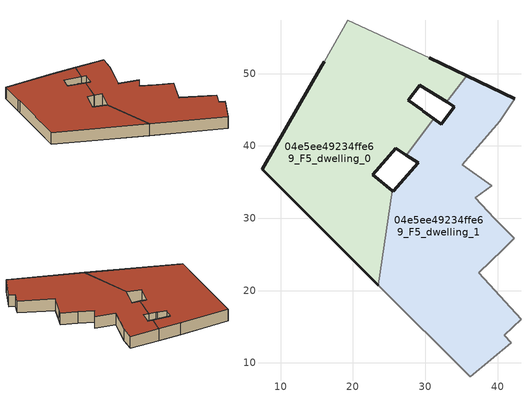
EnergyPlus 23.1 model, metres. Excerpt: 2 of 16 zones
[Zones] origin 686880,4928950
04e5ee49234ffe69_F5_dwelling_0
 floor to 04e5ee49234ffe69_F4_dwelling_0 (EU_floor_Construction): 23.53,20.76 25.42,33.83 22.77,36.04 25.91,39.66 27.35,38.73 31.18,43.76 29.73,44.82 29.49,44.99 27.64,46.34 29.28,48.36 32.96,46.1 35.72,49.72 30.57,52.19 19.29,57.35 16.01,51.67 15.69,51.11 7.43,36.78 z15
 wall outside (EU_wall_Construction): 30.57,52.19 35.72,49.72 / 32.96,46.1 29.28,48.36 27.64,46.34 29.49,44.99 29.73,44.82 31.18,43.76 / 27.35,38.73 25.91,39.66 22.77,36.04 25.42,33.83 / 23.53,20.76 7.43,36.78 15.69,51.11 16.01,51.67 z15:18
 wall to 04e5ee49234ffe69_F5_dwelling_1 (EU_wall_Construction): 35.72,49.72 32.96,46.1 / 31.18,43.76 27.35,38.73 / 25.42,33.83 23.53,20.76 z15:18
 wall adiabatic (EU_wall_Construction): 16.01,51.67 19.29,57.35 30.57,52.19 z15:18
 roof outside (EU_roof_Construction): 30.57,52.19 35.72,49.72 32.96,46.1 29.28,48.36 27.64,46.34 29.49,44.99 29.73,44.82 31.18,43.76 27.35,38.73 25.91,39.66 22.77,36.04 25.42,33.83 23.53,20.76 7.43,36.78 15.69,51.11 16.01,51.67 19.29,57.35 z18
04e5ee49234ffe69_F5_dwelling_1
 floor to 04e5ee49234ffe69_F4_dwelling_1 (EU_floor_Construction): 41.9,12.78 40.91,13.82 43.25,16.02 37.44,22.48 40.7,25.64 42.35,27.21 39.58,30.02 36.91,32.86 39.22,34.48 35.15,37.41 40.34,43.38 42.41,46.5 35.72,49.72 32.96,46.1 34.04,45.44 32.21,43.01 31.18,43.76 27.35,38.73 29.01,37.65 25.57,33.7 25.42,33.83 23.53,20.76 36.26,8.1 z15
 wall outside (EU_wall_Construction): 25.42,33.83 25.57,33.7 29.01,37.65 27.35,38.73 / 31.18,43.76 32.21,43.01 34.04,45.44 32.96,46.1 / 35.72,49.72 42.41,46.5 z15:18
 wall adiabatic (EU_wall_Construction): 42.41,46.5 40.34,43.38 35.15,37.41 39.22,34.48 36.91,32.86 39.58,30.02 42.35,27.21 40.7,25.64 37.44,22.48 43.25,16.02 40.91,13.82 41.9,12.78 36.26,8.1 23.53,20.76 z15:18
 roof outside (EU_roof_Construction): 42.41,46.5 40.34,43.38 35.15,37.41 39.22,34.48 36.91,32.86 39.58,30.02 42.35,27.21 40.7,25.64 37.44,22.48 43.25,16.02 40.91,13.82 41.9,12.78 36.26,8.1 23.53,20.76 25.42,33.83 25.57,33.7 29.01,37.65 27.35,38.73 31.18,43.76 32.21,43.01 34.04,45.44 32.96,46.1 35.72,49.72 z18
[Building]
EU S2 Campaign: North Axis=0; Terrain=City; Solar Distribution=FullExterior
[Site:Location]
Bologna: Latitude=44.5; Longitude=11.25; Time Zone=1; Elevation=37
[SizingPeriod:WeatherFileDays]
AnnualSizingPeriod: Begin Month=1; Begin Day of Month=1; End Month=12; End Day of Month=31; Day of Week for Start Day=Monday; Use Weather File Daylight Saving Period=No; Use Weather File Rain and Snow Indicators=No
[MATERIAL]
EU_InternalMass_Material: Roughness=MediumRough; Thickness=0.1; Conductivity=1; Density=1800; Specific Heat=900; Thermal Absorptance=0.9; Solar Absorptance=0.7; Visible Absorptance=0.7
[MATERIAL:NOMASS] Roughness=MediumRough; Thermal Absorptance=0.9; Solar Absorptance=0.7; Visible Absorptance=0.7
Name | Thermal Resistance
EU_wall_NoMass | 0.905828
EU_roof_NoMass | 0.37593
EU_floor_NoMass | 0.67114
[CONSTRUCTION]
EU_wall_Construction: EU_wall_NoMass
EU_roof_Construction: EU_roof_NoMass
EU_floor_Construction: EU_floor_NoMass
EU_InternalMass_Construction: EU_InternalMass_Material
[ZONE] Type=1; Multiplier=1; Ceiling Height=autocalculate; Floor Area=autocalculate; Part of Total Floor Area=Yes
Name | Volume
04e5ee49234ffe69_F5_dwelling_0 | 1376.1
04e5ee49234ffe69_F5_dwelling_1 | 1376.05
[INTERNALMASS] Construction=EU_InternalMass_Construction
Name | Zone or ZoneList | Surface Area
04e5ee49234ffe69_F5_dwelling_0_EU_InternalMass | 04e5ee49234ffe69_F5_dwelling_0 | 458.7
04e5ee49234ffe69_F5_dwelling_1_EU_InternalMass | 04e5ee49234ffe69_F5_dwelling_1 | 458.684
[OTHEREQUIPMENT] Fuel Type=Electricity; Design Level Calculation Method=Watts/Area; Power per Zone Floor Area=1; Fraction Latent=0; Fraction Radiant=0; Fraction Lost=0; Carbon Dioxide Generation Rate=0; EndUse Subcategory=EU_Step8_InternalGains
Name | Zone or ZoneList or Space or SpaceList | Schedule
EU_Step8_InternalGain_04e5ee49234ffe69_F5_dwelling_0_f000 | 04e5ee49234ffe69_F5_dwelling_0 | EU_Step8_GainSchedule_04e5ee49234ffe69_F5_dwelling_0_f000
EU_Step8_InternalGain_04e5ee49234ffe69_F5_dwelling_1_f000 | 04e5ee49234ffe69_F5_dwelling_1 | EU_Step8_GainSchedule_04e5ee49234ffe69_F5_dwelling_1_f000
[ZONEVENTILATION:DESIGNFLOWRATE] Schedule=EU_AlwaysOn; Design Flow Rate Calculation Method=AirChanges/Hour; Air Changes per Hour=0.73129; Ventilation Type=Natural; Fan Pressure Rise=0; Fan Total Efficiency=1; Constant Term Coefficient=1; Temperature Term Coefficient=0; Velocity Term Coefficient=0; Velocity Squared Term Coefficient=0; Minimum Indoor Temperature=-100; Maximum Indoor Temperature=100; Delta Temperature=-100; Minimum Outdoor Temperature=-100; Maximum Outdoor Temperature=100; Maximum Wind Speed=40
Name | Zone or ZoneList or Space or SpaceList
EU_ConstantAir_04e5ee49234ffe69_F5_dwelling_0 | 04e5ee49234ffe69_F5_dwelling_0
EU_ConstantAir_04e5ee49234ffe69_F5_dwelling_1 | 04e5ee49234ffe69_F5_dwelling_1
[HVACTEMPLATE:THERMOSTAT] Constant Heating Setpoint=20; Constant Cooling Setpoint=50
EU_HeatOnly_04e5ee49234ffe69_F0_dwelling_0; EU_HeatOnly_04e5ee49234ffe69_F0_dwelling_1; EU_HeatOnly_04e5ee49234ffe69_F0_dwelling_2; EU_HeatOnly_04e5ee49234ffe69_F1_dwelling_0; EU_HeatOnly_04e5ee49234ffe69_F1_dwelling_1; EU_HeatOnly_04e5ee49234ffe69_F1_dwelling_2; EU_HeatOnly_04e5ee49234ffe69_F2_dwelling_0; EU_HeatOnly_04e5ee49234ffe69_F2_dwelling_1; EU_HeatOnly_04e5ee49234ffe69_F2_dwelling_2; EU_HeatOnly_04e5ee49234ffe69_F3_dwelling_0; EU_HeatOnly_04e5ee49234ffe69_F3_dwelling_1; EU_HeatOnly_04e5ee49234ffe69_F3_dwelling_2; EU_HeatOnly_04e5ee49234ffe69_F4_dwelling_0; EU_HeatOnly_04e5ee49234ffe69_F4_dwelling_1; EU_HeatOnly_04e5ee49234ffe69_F5_dwelling_0; EU_HeatOnly_04e5ee49234ffe69_F5_dwelling_1
[HVACTEMPLATE:ZONE:IDEALLOADSAIRSYSTEM] System Availability Schedule=EU_AlwaysOn; Maximum Heating Supply Air Temperature=50; Minimum Cooling Supply Air Temperature=13; Maximum Heating Supply Air Humidity Ratio=0.0156; Minimum Cooling Supply Air Humidity Ratio=0.0077; Heating Limit=NoLimit; Cooling Limit=NoLimit; Heating Availability Schedule=EU_AlwaysOn; Cooling Availability Schedule=EU_CoolingOff; Dehumidification Control Type=ConstantSensibleHeatRatio; Cooling Sensible Heat Ratio=0.7; Dehumidification Setpoint=60; Humidification Control Type=None; Humidification Setpoint=30; Outdoor Air Method=None; Outdoor Air Flow Rate per Person=0.00944; Outdoor Air Flow Rate per Zone Floor Area=0; Outdoor Air Flow Rate per Zone=0; Demand Controlled Ventilation Type=None; Outdoor Air Economizer Type=NoEconomizer; Heat Recovery Type=None; Sensible Heat Recovery Effectiveness=0.7; Latent Heat Recovery Effectiveness=0.65
Name | Template Thermostat
04e5ee49234ffe69_F5_dwelling_0 | EU_HeatOnly_04e5ee49234ffe69_F5_dwelling_0
04e5ee49234ffe69_F5_dwelling_1 | EU_HeatOnly_04e5ee49234ffe69_F5_dwelling_1
[SIZING:ZONE] Zone Cooling Design Supply Air Temperature Input Method=SupplyAirTemperature; Zone Cooling Design Supply Air Temperature=13; Zone Heating Design Supply Air Temperature Input Method=SupplyAirTemperature; Zone Heating Design Supply Air Temperature=50; Zone Cooling Design Supply Air Humidity Ratio=0.008; Zone Heating Design Supply Air Humidity Ratio=0.008; Cooling Design Air Flow Method=DesignDay; Cooling Design Air Flow Rate=0; Cooling Minimum Air Flow per Zone Floor Area=0.000762; Cooling Minimum Air Flow=0; Cooling Minimum Air Flow Fraction=0.2; Heating Design Air Flow Method=DesignDay; Heating Design Air Flow Rate=0; Heating Maximum Air Flow per Zone Floor Area=0.002032; Heating Maximum Air Flow=0.141576; Heating Maximum Air Flow Fraction=0.3; Account for Dedicated Outdoor Air System=No; Dedicated Outdoor Air System Control Strategy=NeutralSupplyAir; Dedicated Outdoor Air Low Setpoint Temperature for Design=autosize; Dedicated Outdoor Air High Setpoint Temperature for Design=autosize; Zone Load Sizing Method=Sensible Load Only No Latent Load; Zone Latent Cooling Design Supply Air Humidity Ratio Input Method=HumidityRatioDifference; Zone Cooling Design Supply Air Humidity Ratio Difference=0.005; Zone Latent Heating Design Supply Air Humidity Ratio Input Method=HumidityRatioDifference; Zone Humidification Design Supply Air Humidity Ratio Difference=0.005
04e5ee49234ffe69_F5_dwelling_0; 04e5ee49234ffe69_F5_dwelling_1
[SCHEDULE:CONSTANT]
Name | Hourly Value
EU_AlwaysOn | 1
EU_CoolingOff | 0
[SCHEDULE:FILE] Column Number=1; Rows to Skip at Top=0; Number of Hours of Data=8760; Column Separator=Comma; Interpolate to Timestep=No; Minutes per Item=60; Adjust Schedule for Daylight Savings=Yes
Name | File
EU_Step8_GainSchedule_04e5ee49234ffe69_F5_dwelling_0_f000 | ../../schedules/04e5ee49234ffe69/04e5ee49234ffe69_F5_dwelling_0_f000_gain.csv
EU_Step8_GainSchedule_04e5ee49234ffe69_F5_dwelling_1_f000 | ../../schedules/04e5ee49234ffe69/04e5ee49234ffe69_F5_dwelling_1_f000_gain.csv
